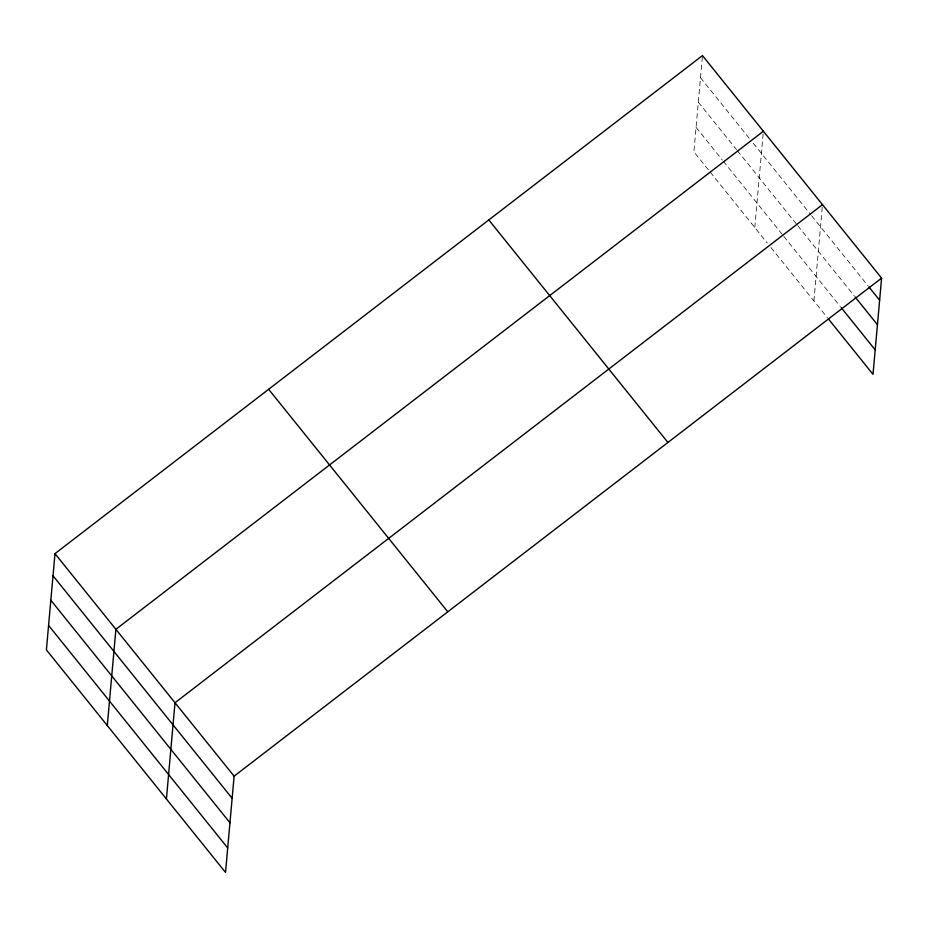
<?xml version="1.0" encoding="UTF-8"?>
<svg xmlns="http://www.w3.org/2000/svg" width="928" height="928" viewBox="0 0 928 928"><rect width="100%" height="100%" fill="white"/><g stroke="black" fill="none" stroke-linecap="round" stroke-linejoin="round"><path stroke-width="0.7" stroke-dasharray="4.64 3.48" d="M702.345 56.968L693.889 151.821L709.34 171.019M754.789 227.488L763.373 131.242M813.902 300.916L822.486 204.682M700.501 77.708L749.58 138.69M753.223 143.202L810.666 214.565M811.559 215.679L867.982 285.778M698.32 102.161L736.496 149.594M737.4 150.719L796.839 224.553M797.732 225.666L854.154 295.765M696.07 127.368L722.425 160.115M723.341 161.24L782.942 235.294M783.835 236.408L840.269 306.507M710.245 172.144L767.328 243.055M770.913 247.509L827.335 317.608"/><path stroke-width="1.39" d="M54.984 553.645L46.4 649.89L225.527 872.424L234.111 776.179L54.984 553.645L702.473 55.576L881.6 278.11L873.016 374.355L828.228 318.722M107.3 725.545L115.896 629.312L763.373 131.242M166.414 798.985L175.009 702.74L822.486 204.682M234.111 776.179L881.6 278.11M868.875 286.891L879.628 300.243M855.048 296.879L877.447 324.696M841.162 307.62L875.197 349.891M488.801 219.948L667.928 442.47M268.656 389.284L447.783 611.819M53.012 575.766L232.139 798.3M50.831 600.23L229.958 822.765M48.581 625.426L227.708 847.96"/></g></svg>
